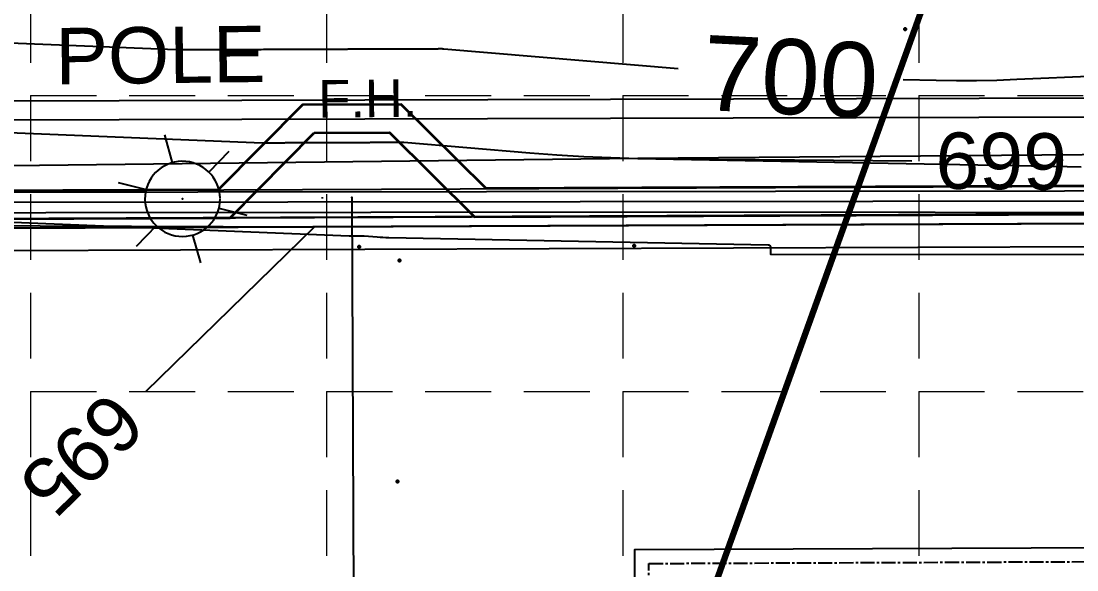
# Model space of a CAD drawing. Header units: feet. Extents: x 2331696 to 2332706, y 6924295 to 6924927.
# Drawn here: x 2332326.4 to 2332382.6, y 6924758.9 to 6924788.1 of the extents above; entities that cross this region are included whole.
import ezdxf
from ezdxf.enums import TextEntityAlignment as Align

# ---------------------------------------------------------------- set-up
doc = ezdxf.new("R2010")
doc.units = ezdxf.units.FT
doc.header["$MEASUREMENT"] = 0
doc.linetypes.add('CENTER2', pattern=[1.125, 0.75, -0.125, 0.125, -0.125])
doc.linetypes.add('HIDDEN', pattern=[0.375, 0.25, -0.125])
doc.layers.add('A-Wall-Prht-N', color=142, linetype='Continuous', lineweight=35)
for name, color, linetype in [('EC', 35, 'Continuous'), ('EX-LIGHT-POLE', 11, 'Continuous'), ('EX-SPOT-ELEV', 7, 'Continuous'), ('EX-SS', 90, 'Continuous'), ('EX-WL', 140, 'Continuous'), ('GRID', 254, 'HIDDEN'), ('Level 35', 7, 'Continuous'), ('Level 58', 7, 'Continuous'), ('PC', 35, 'Continuous'), ('PROP-B-CURB', 15, 'Continuous'), ('PROP-F-CURB', 4, 'Continuous'), ('SD-CL', 11, 'CENTER2'), ('SD-LN', 5, 'Continuous'), ('SRF-FLT', 7, 'Continuous'), ('work-crb', 30, 'Continuous')]:
    doc.layers.add(name, color=color, linetype=linetype)
doc.styles.get("Standard").update_dxf_attribs({"font": 'ARIAL.TTF'})
doc.linetypes.add('TRACKS3', pattern='A,0.0375,[130,ltypeshp.shx,S=0.0625,R=0,X=0,Y=0],0.0375', length=0.075)

# ---------------------------------------------------------------- blocks, each defined once
blk = doc.blocks.new('SURFPT_181')
at = {"layer": 'Level 58', "color": 51, "linetype": 'Continuous', "lineweight": 53}
blk.add_point((0, 0), dxfattribs=at)
blk = doc.blocks.new('SURFPT_676')
at = {"layer": 'Level 58', "color": 51, "linetype": 'Continuous', "lineweight": 53}
blk.add_point((0, 0), dxfattribs=at)
blk = doc.blocks.new('SURFPT_685')
at = {"layer": 'Level 58', "color": 51, "linetype": 'Continuous', "lineweight": 53}
blk.add_point((0, 0), dxfattribs=at)
blk = doc.blocks.new('SURFPT_686')
at = {"layer": 'Level 58', "color": 51, "linetype": 'Continuous', "lineweight": 53}
blk.add_point((0, 0), dxfattribs=at)
blk = doc.blocks.new('SURFPT_300')
at = {"layer": 'Level 58', "color": 51, "linetype": 'Continuous', "lineweight": 53}
blk.add_point((0, 0), dxfattribs=at)
blk = doc.blocks.new('SURFPT_660')
at = {"layer": 'Level 58', "color": 51, "linetype": 'Continuous', "lineweight": 53}
blk.add_point((0, 0), dxfattribs=at)

msp = doc.modelspace()

# ---------------------------------------------------------------- linework, layer by layer
at = {"layer": 'A-Wall-Prht-N', "color": 7}
msp.add_lwpolyline([(2332342.046, 6924782.164), (2332346.046, 6924782.182), (2332350.566, 6924777.701), (2332521.074, 6924778.435, -0.003954), (2332529.18, 6924778.406), (2332571.605, 6924777.918), (2332571.623, 6924779.417), (2332529.197, 6924779.906, 0.003954), (2332521.067, 6924779.935), (2332351.18, 6924779.204), (2332346.661, 6924783.684), (2332341.419, 6924783.662), (2332336.938, 6924779.142), (2332212.825, 6924778.608, 0.03431), (2332178.373, 6924776.092), (2332087.926, 6924763.209, -0.034816), (2332067.394, 6924761.73), (2331919.799, 6924761.393), (2331919.802, 6924759.893), (2332067.397, 6924760.23, 0.034816), (2332088.138, 6924761.724), (2332178.585, 6924774.607, -0.03431), (2332212.832, 6924777.108), (2332337.566, 6924777.645)], format="xyb", close=True, dxfattribs=at)
at = {"layer": 'EC', "flags": 128}
for points, elevation in [([(2332309.486, 6924787.621), (2332334.679, 6924786.6), (2332334.711, 6924786.599), (2332334.742, 6924786.598), (2332334.774, 6924786.598), (2332334.806, 6924786.598), (2332334.909, 6924786.598), (2332334.931, 6924786.598), (2332334.953, 6924786.598), (2332334.975, 6924786.598), (2332334.998, 6924786.598), (2332335.114, 6924786.599), (2332335.139, 6924786.599), (2332335.164, 6924786.599), (2332335.189, 6924786.599), (2332335.214, 6924786.599), (2332335.327, 6924786.6), (2332335.351, 6924786.6), (2332335.375, 6924786.6), (2332335.399, 6924786.6), (2332335.423, 6924786.6), (2332335.537, 6924786.6), (2332335.561, 6924786.601), (2332335.586, 6924786.601), (2332335.61, 6924786.601), (2332335.635, 6924786.601), (2332335.748, 6924786.601), (2332335.772, 6924786.601), (2332335.797, 6924786.601), (2332335.821, 6924786.601), (2332335.845, 6924786.602), (2332335.959, 6924786.602), (2332335.983, 6924786.602), (2332336.008, 6924786.602), (2332336.032, 6924786.602), (2332336.056, 6924786.602), (2332336.17, 6924786.603), (2332336.194, 6924786.603), (2332336.219, 6924786.603), (2332336.243, 6924786.603), (2332336.267, 6924786.603), (2332336.381, 6924786.604), (2332336.405, 6924786.604), (2332336.429, 6924786.604), (2332336.454, 6924786.604), (2332336.478, 6924786.604), (2332336.592, 6924786.604), (2332336.616, 6924786.604), (2332336.64, 6924786.605), (2332336.665, 6924786.605), (2332336.689, 6924786.605), (2332336.803, 6924786.605), (2332336.827, 6924786.605), (2332336.851, 6924786.605), (2332336.876, 6924786.605), (2332336.9, 6924786.606), (2332337.013, 6924786.606), (2332337.038, 6924786.606), (2332337.062, 6924786.606), (2332337.086, 6924786.606), (2332337.111, 6924786.606), (2332337.224, 6924786.607), (2332337.249, 6924786.607), (2332337.273, 6924786.607), (2332337.297, 6924786.607), (2332337.322, 6924786.607), (2332337.435, 6924786.608), (2332337.46, 6924786.608), (2332337.484, 6924786.608), (2332337.508, 6924786.608), (2332337.533, 6924786.608), (2332337.646, 6924786.608), (2332337.671, 6924786.608), (2332337.695, 6924786.609), (2332337.719, 6924786.609), (2332337.744, 6924786.609), (2332337.857, 6924786.609), (2332337.881, 6924786.609), (2332337.906, 6924786.609), (2332337.93, 6924786.609), (2332337.954, 6924786.609), (2332338.068, 6924786.61), (2332338.092, 6924786.61), (2332338.117, 6924786.61), (2332338.141, 6924786.61), (2332338.165, 6924786.61), (2332338.279, 6924786.611), (2332338.303, 6924786.611), (2332338.328, 6924786.611), (2332338.352, 6924786.611), (2332338.376, 6924786.611), (2332338.49, 6924786.611), (2332338.514, 6924786.612), (2332338.539, 6924786.612), (2332338.563, 6924786.612), (2332338.587, 6924786.612), (2332338.701, 6924786.612), (2332338.725, 6924786.612), (2332338.75, 6924786.612), (2332338.774, 6924786.613), (2332338.798, 6924786.613), (2332338.912, 6924786.613), (2332338.936, 6924786.613), (2332338.96, 6924786.613), (2332338.985, 6924786.613), (2332339.009, 6924786.613), (2332339.123, 6924786.614), (2332339.147, 6924786.614), (2332339.171, 6924786.614), (2332339.196, 6924786.614), (2332339.22, 6924786.614), (2332339.334, 6924786.615), (2332339.358, 6924786.615), (2332339.382, 6924786.615), (2332339.407, 6924786.615), (2332339.431, 6924786.615), (2332339.545, 6924786.615), (2332339.569, 6924786.616), (2332339.593, 6924786.616), (2332339.618, 6924786.616), (2332339.642, 6924786.616), (2332339.756, 6924786.616), (2332339.78, 6924786.616), (2332339.804, 6924786.616), (2332339.829, 6924786.617), (2332339.853, 6924786.617), (2332339.967, 6924786.617), (2332339.991, 6924786.617), (2332340.015, 6924786.617), (2332340.04, 6924786.617), (2332340.064, 6924786.617), (2332340.178, 6924786.618), (2332340.202, 6924786.618), (2332340.226, 6924786.618), (2332340.251, 6924786.618), (2332340.275, 6924786.618), (2332340.389, 6924786.619), (2332340.413, 6924786.619), (2332340.437, 6924786.619), (2332340.462, 6924786.619), (2332340.486, 6924786.619), (2332340.6, 6924786.619), (2332340.624, 6924786.619), (2332340.648, 6924786.62), (2332340.673, 6924786.62), (2332340.697, 6924786.62), (2332340.811, 6924786.62), (2332340.835, 6924786.62), (2332340.859, 6924786.62), (2332340.884, 6924786.62), (2332340.908, 6924786.621), (2332341.021, 6924786.621), (2332341.046, 6924786.621), (2332341.07, 6924786.621), (2332341.095, 6924786.621), (2332341.119, 6924786.621), (2332341.232, 6924786.622), (2332341.257, 6924786.622), (2332341.281, 6924786.622), (2332341.306, 6924786.622), (2332341.33, 6924786.622), (2332341.443, 6924786.623), (2332341.468, 6924786.623), (2332341.492, 6924786.623), (2332341.517, 6924786.623), (2332341.541, 6924786.623), (2332341.654, 6924786.623), (2332341.679, 6924786.623), (2332341.703, 6924786.624), (2332341.728, 6924786.624), (2332341.752, 6924786.624), (2332341.865, 6924786.624), (2332341.89, 6924786.624), (2332341.914, 6924786.624), (2332341.939, 6924786.624), (2332341.963, 6924786.624), (2332342.076, 6924786.625), (2332342.101, 6924786.625), (2332342.125, 6924786.625), (2332342.15, 6924786.625), (2332342.174, 6924786.625), (2332342.287, 6924786.626), (2332342.312, 6924786.626), (2332342.336, 6924786.626), (2332342.361, 6924786.626), (2332342.385, 6924786.626), (2332342.499, 6924786.627), (2332342.523, 6924786.627), (2332342.547, 6924786.627), (2332342.572, 6924786.627), (2332342.596, 6924786.627), (2332342.71, 6924786.627), (2332342.734, 6924786.627), (2332342.758, 6924786.627), (2332342.783, 6924786.628), (2332342.807, 6924786.628), (2332342.921, 6924786.628), (2332342.945, 6924786.628), (2332342.969, 6924786.628), (2332342.994, 6924786.628), (2332343.018, 6924786.628), (2332343.132, 6924786.629), (2332343.156, 6924786.629), (2332343.18, 6924786.629), (2332343.205, 6924786.629), (2332343.229, 6924786.629), (2332343.343, 6924786.63), (2332343.367, 6924786.63), (2332343.391, 6924786.63), (2332343.416, 6924786.63), (2332343.44, 6924786.63), (2332343.554, 6924786.63), (2332343.578, 6924786.631), (2332343.602, 6924786.631), (2332343.627, 6924786.631), (2332343.651, 6924786.631), (2332343.765, 6924786.631), (2332343.789, 6924786.631), (2332343.813, 6924786.631), (2332343.838, 6924786.632), (2332343.862, 6924786.632), (2332343.976, 6924786.632), (2332344, 6924786.632), (2332344.024, 6924786.632), (2332344.049, 6924786.632), (2332344.073, 6924786.632), (2332344.187, 6924786.633), (2332344.211, 6924786.633), (2332344.236, 6924786.633), (2332344.26, 6924786.633), (2332344.284, 6924786.633), (2332344.398, 6924786.634), (2332344.422, 6924786.634), (2332344.447, 6924786.634), (2332344.471, 6924786.634), (2332344.495, 6924786.634), (2332344.609, 6924786.634), (2332344.633, 6924786.634), (2332344.658, 6924786.635), (2332344.682, 6924786.635), (2332344.706, 6924786.635), (2332344.82, 6924786.635), (2332344.844, 6924786.635), (2332344.869, 6924786.635), (2332344.893, 6924786.635), (2332344.917, 6924786.636), (2332345.031, 6924786.636), (2332345.055, 6924786.636), (2332345.08, 6924786.636), (2332345.104, 6924786.636), (2332345.128, 6924786.636), (2332345.242, 6924786.637), (2332345.266, 6924786.637), (2332345.291, 6924786.637), (2332345.315, 6924786.637), (2332345.34, 6924786.637), (2332345.453, 6924786.638), (2332345.478, 6924786.638), (2332345.502, 6924786.638), (2332345.526, 6924786.638), (2332345.551, 6924786.638), (2332345.664, 6924786.638), (2332345.689, 6924786.638), (2332345.713, 6924786.639), (2332345.737, 6924786.639), (2332345.762, 6924786.639), (2332345.875, 6924786.639), (2332345.9, 6924786.639), (2332345.924, 6924786.639), (2332345.948, 6924786.639), (2332345.973, 6924786.64), (2332346.086, 6924786.64), (2332346.111, 6924786.64), (2332346.135, 6924786.64), (2332346.16, 6924786.64), (2332346.184, 6924786.64), (2332346.298, 6924786.641), (2332346.322, 6924786.641), (2332346.346, 6924786.641), (2332346.371, 6924786.641), (2332346.395, 6924786.641), (2332346.509, 6924786.642), (2332346.533, 6924786.642), (2332346.557, 6924786.642), (2332346.582, 6924786.642), (2332346.606, 6924786.642), (2332346.72, 6924786.642), (2332346.744, 6924786.642), (2332346.768, 6924786.642), (2332346.793, 6924786.643), (2332346.817, 6924786.643), (2332346.931, 6924786.643), (2332346.955, 6924786.643), (2332346.98, 6924786.643), (2332347.004, 6924786.643), (2332347.028, 6924786.643), (2332347.142, 6924786.644), (2332347.166, 6924786.644), (2332347.191, 6924786.644), (2332347.215, 6924786.644), (2332347.239, 6924786.644), (2332347.353, 6924786.645), (2332347.377, 6924786.645), (2332347.402, 6924786.645), (2332347.426, 6924786.645), (2332347.451, 6924786.645), (2332347.564, 6924786.645), (2332347.589, 6924786.646), (2332347.613, 6924786.646), (2332347.637, 6924786.646), (2332347.662, 6924786.646), (2332347.775, 6924786.646), (2332347.8, 6924786.646), (2332347.824, 6924786.646), (2332347.848, 6924786.647), (2332347.873, 6924786.647), (2332347.986, 6924786.647), (2332348.011, 6924786.647), (2332348.035, 6924786.647), (2332348.06, 6924786.647), (2332348.084, 6924786.647), (2332348.198, 6924786.648), (2332348.222, 6924786.648), (2332348.246, 6924786.648), (2332348.271, 6924786.648), (2332348.295, 6924786.648), (2332348.409, 6924786.649), (2332348.433, 6924786.649), (2332348.457, 6924786.649), (2332348.482, 6924786.649), (2332348.506, 6924786.649), (2332348.62, 6924786.649), (2332348.644, 6924786.65), (2332348.669, 6924786.65), (2332348.693, 6924786.65), (2332348.717, 6924786.65), (2332348.831, 6924786.65), (2332348.855, 6924786.65), (2332348.88, 6924786.649), (2332348.904, 6924786.648), (2332348.928, 6924786.646), (2332361.401, 6924785.598)], 700), ([(2332373.382, 6924785.002), (2332375.131, 6924784.968), (2332376.205, 6924784.956), (2332377.279, 6924784.96), (2332378.353, 6924784.98), (2332379.426, 6924785.017), (2332387.898, 6924785.372)], 700), ([(2332305.321, 6924783.02), (2332339.288, 6924781.643), (2332339.305, 6924781.642), (2332339.321, 6924781.642), (2332339.338, 6924781.641), (2332339.355, 6924781.641), (2332339.409, 6924781.642), (2332339.421, 6924781.642), (2332339.433, 6924781.642), (2332339.444, 6924781.642), (2332339.456, 6924781.642), (2332339.517, 6924781.642), (2332339.531, 6924781.642), (2332339.544, 6924781.642), (2332339.557, 6924781.642), (2332339.57, 6924781.642), (2332339.63, 6924781.642), (2332339.642, 6924781.642), (2332339.655, 6924781.642), (2332339.668, 6924781.643), (2332339.681, 6924781.643), (2332339.741, 6924781.643), (2332339.754, 6924781.643), (2332339.766, 6924781.643), (2332339.779, 6924781.643), (2332339.792, 6924781.643), (2332339.852, 6924781.643), (2332339.865, 6924781.643), (2332339.878, 6924781.643), (2332339.891, 6924781.643), (2332339.903, 6924781.643), (2332339.963, 6924781.644), (2332339.976, 6924781.644), (2332339.989, 6924781.644), (2332340.002, 6924781.644), (2332340.015, 6924781.644), (2332340.075, 6924781.644), (2332340.088, 6924781.644), (2332340.1, 6924781.644), (2332340.113, 6924781.644), (2332340.126, 6924781.644), (2332340.186, 6924781.644), (2332340.199, 6924781.644), (2332340.212, 6924781.645), (2332340.225, 6924781.645), (2332340.237, 6924781.645), (2332340.297, 6924781.645), (2332340.31, 6924781.645), (2332340.323, 6924781.645), (2332340.336, 6924781.645), (2332340.349, 6924781.645), (2332340.409, 6924781.645), (2332340.422, 6924781.645), (2332340.434, 6924781.645), (2332340.447, 6924781.645), (2332340.46, 6924781.645), (2332340.52, 6924781.646), (2332340.533, 6924781.646), (2332340.546, 6924781.646), (2332340.559, 6924781.646), (2332340.571, 6924781.646), (2332340.631, 6924781.646), (2332340.644, 6924781.646), (2332340.657, 6924781.646), (2332340.67, 6924781.646), (2332340.683, 6924781.646), (2332340.743, 6924781.647), (2332340.756, 6924781.647), (2332340.768, 6924781.647), (2332340.781, 6924781.647), (2332340.794, 6924781.647), (2332340.854, 6924781.647), (2332340.867, 6924781.647), (2332340.88, 6924781.647), (2332340.893, 6924781.647), (2332340.905, 6924781.647), (2332340.965, 6924781.647), (2332340.978, 6924781.647), (2332340.991, 6924781.647), (2332341.004, 6924781.648), (2332341.017, 6924781.648), (2332341.077, 6924781.648), (2332341.09, 6924781.648), (2332341.102, 6924781.648), (2332341.115, 6924781.648), (2332341.128, 6924781.648), (2332341.188, 6924781.648), (2332341.201, 6924781.648), (2332341.214, 6924781.648), (2332341.227, 6924781.648), (2332341.239, 6924781.648), (2332341.299, 6924781.649), (2332341.312, 6924781.649), (2332341.325, 6924781.649), (2332341.338, 6924781.649), (2332341.351, 6924781.649), (2332341.411, 6924781.649), (2332341.424, 6924781.649), (2332341.436, 6924781.649), (2332341.449, 6924781.649), (2332341.462, 6924781.649), (2332341.522, 6924781.649), (2332341.535, 6924781.65), (2332341.548, 6924781.65), (2332341.561, 6924781.65), (2332341.573, 6924781.65), (2332341.633, 6924781.65), (2332341.646, 6924781.65), (2332341.659, 6924781.65), (2332341.672, 6924781.65), (2332341.685, 6924781.65), (2332341.745, 6924781.65), (2332341.758, 6924781.65), (2332341.77, 6924781.65), (2332341.783, 6924781.65), (2332341.796, 6924781.65), (2332341.856, 6924781.651), (2332341.869, 6924781.651), (2332341.882, 6924781.651), (2332341.895, 6924781.651), (2332341.907, 6924781.651), (2332341.967, 6924781.651), (2332341.98, 6924781.651), (2332341.993, 6924781.651), (2332342.006, 6924781.651), (2332342.019, 6924781.651), (2332342.079, 6924781.652), (2332342.092, 6924781.652), (2332342.104, 6924781.652), (2332342.117, 6924781.652), (2332342.13, 6924781.652), (2332342.19, 6924781.652), (2332342.203, 6924781.652), (2332342.216, 6924781.652), (2332342.229, 6924781.652), (2332342.242, 6924781.652), (2332342.301, 6924781.652), (2332342.314, 6924781.652), (2332342.327, 6924781.652), (2332342.34, 6924781.653), (2332342.353, 6924781.653), (2332342.413, 6924781.653), (2332342.426, 6924781.653), (2332342.439, 6924781.653), (2332342.451, 6924781.653), (2332342.464, 6924781.653), (2332342.524, 6924781.653), (2332342.537, 6924781.653), (2332342.55, 6924781.653), (2332342.563, 6924781.653), (2332342.576, 6924781.653), (2332342.636, 6924781.654), (2332342.648, 6924781.654), (2332342.661, 6924781.654), (2332342.674, 6924781.654), (2332342.687, 6924781.654), (2332342.747, 6924781.654), (2332342.76, 6924781.654), (2332342.773, 6924781.654), (2332342.785, 6924781.654), (2332342.798, 6924781.654), (2332342.858, 6924781.654), (2332342.871, 6924781.655), (2332342.884, 6924781.655), (2332342.897, 6924781.655), (2332342.91, 6924781.655), (2332342.97, 6924781.655), (2332342.983, 6924781.655), (2332342.995, 6924781.655), (2332343.008, 6924781.655), (2332343.021, 6924781.655), (2332343.081, 6924781.655), (2332343.094, 6924781.655), (2332343.107, 6924781.655), (2332343.12, 6924781.655), (2332343.132, 6924781.655), (2332343.192, 6924781.656), (2332343.205, 6924781.656), (2332343.218, 6924781.656), (2332343.231, 6924781.656), (2332343.244, 6924781.656), (2332343.304, 6924781.656), (2332343.317, 6924781.656), (2332343.33, 6924781.656), (2332343.342, 6924781.656), (2332343.355, 6924781.656), (2332343.415, 6924781.657), (2332343.428, 6924781.657), (2332343.441, 6924781.657), (2332343.454, 6924781.657), (2332343.467, 6924781.657), (2332343.527, 6924781.657), (2332343.539, 6924781.657), (2332343.552, 6924781.657), (2332343.565, 6924781.657), (2332343.578, 6924781.657), (2332343.638, 6924781.657), (2332343.651, 6924781.657), (2332343.664, 6924781.657), (2332343.677, 6924781.658), (2332343.689, 6924781.658), (2332343.749, 6924781.658), (2332343.762, 6924781.658), (2332343.775, 6924781.658), (2332343.788, 6924781.658), (2332343.801, 6924781.658), (2332343.861, 6924781.658), (2332343.874, 6924781.658), (2332343.886, 6924781.658), (2332343.899, 6924781.658), (2332343.912, 6924781.658), (2332343.972, 6924781.659), (2332343.985, 6924781.659), (2332343.998, 6924781.659), (2332344.011, 6924781.659), (2332344.024, 6924781.659), (2332344.084, 6924781.659), (2332344.096, 6924781.659), (2332344.109, 6924781.659), (2332344.122, 6924781.659), (2332344.135, 6924781.659), (2332344.195, 6924781.659), (2332344.208, 6924781.66), (2332344.221, 6924781.66), (2332344.233, 6924781.66), (2332344.246, 6924781.66), (2332344.306, 6924781.66), (2332344.319, 6924781.66), (2332344.332, 6924781.66), (2332344.345, 6924781.66), (2332344.358, 6924781.66), (2332344.418, 6924781.66), (2332344.431, 6924781.66), (2332344.443, 6924781.66), (2332344.456, 6924781.66), (2332344.469, 6924781.66), (2332344.529, 6924781.661), (2332344.542, 6924781.661), (2332344.555, 6924781.661), (2332344.568, 6924781.661), (2332344.581, 6924781.661), (2332344.641, 6924781.661), (2332344.653, 6924781.661), (2332344.666, 6924781.661), (2332344.679, 6924781.661), (2332344.692, 6924781.661), (2332344.752, 6924781.662), (2332344.765, 6924781.662), (2332344.778, 6924781.662), (2332344.791, 6924781.662), (2332344.803, 6924781.662), (2332344.863, 6924781.662), (2332344.876, 6924781.662), (2332344.889, 6924781.662), (2332344.902, 6924781.662), (2332344.915, 6924781.662), (2332344.975, 6924781.662), (2332344.988, 6924781.662), (2332345, 6924781.662), (2332345.013, 6924781.663), (2332345.026, 6924781.663), (2332345.086, 6924781.663), (2332345.099, 6924781.663), (2332345.112, 6924781.663), (2332345.125, 6924781.663), (2332345.138, 6924781.663), (2332345.198, 6924781.663), (2332345.21, 6924781.663), (2332345.223, 6924781.663), (2332345.236, 6924781.663), (2332345.249, 6924781.663), (2332345.309, 6924781.664), (2332345.322, 6924781.664), (2332345.335, 6924781.664), (2332345.348, 6924781.664), (2332345.36, 6924781.664), (2332345.42, 6924781.664), (2332345.433, 6924781.664), (2332345.446, 6924781.664), (2332345.459, 6924781.664), (2332345.472, 6924781.664), (2332345.532, 6924781.664), (2332345.545, 6924781.665), (2332345.558, 6924781.665), (2332345.57, 6924781.665), (2332345.583, 6924781.665), (2332345.643, 6924781.665), (2332345.656, 6924781.665), (2332345.669, 6924781.665), (2332345.682, 6924781.665), (2332345.695, 6924781.665), (2332345.755, 6924781.665), (2332345.768, 6924781.665), (2332345.78, 6924781.665), (2332345.793, 6924781.665), (2332345.806, 6924781.665), (2332345.866, 6924781.666), (2332345.879, 6924781.666), (2332345.892, 6924781.666), (2332345.905, 6924781.666), (2332345.918, 6924781.666), (2332345.978, 6924781.666), (2332345.99, 6924781.666), (2332346.003, 6924781.666), (2332346.016, 6924781.666), (2332346.029, 6924781.666), (2332346.089, 6924781.667), (2332346.102, 6924781.667), (2332346.115, 6924781.667), (2332346.128, 6924781.667), (2332346.14, 6924781.667), (2332346.2, 6924781.667), (2332346.213, 6924781.667), (2332346.226, 6924781.667), (2332346.239, 6924781.667), (2332346.252, 6924781.667), (2332346.312, 6924781.667), (2332346.325, 6924781.667), (2332346.338, 6924781.667), (2332346.35, 6924781.668), (2332346.363, 6924781.668), (2332346.423, 6924781.668), (2332346.436, 6924781.668), (2332346.449, 6924781.668), (2332346.462, 6924781.668), (2332346.475, 6924781.668), (2332346.535, 6924781.668), (2332346.548, 6924781.668), (2332346.561, 6924781.668), (2332346.573, 6924781.668), (2332346.586, 6924781.668)], 699), ([(2332346.573, 6924781.668), (2332346.586, 6924781.668), (2332346.646, 6924781.669), (2332346.659, 6924781.669), (2332346.672, 6924781.669), (2332346.685, 6924781.669), (2332346.698, 6924781.669), (2332346.758, 6924781.669), (2332346.771, 6924781.669), (2332346.783, 6924781.669), (2332346.796, 6924781.668), (2332346.809, 6924781.667), (2332353.504, 6924781.104), (2332354.94, 6924780.995), (2332356.376, 6924780.909), (2332357.814, 6924780.847), (2332359.253, 6924780.808), (2332382.101, 6924780.37), (2332382.85, 6924780.361)], 699), ([(2332301.156, 6924778.418), (2332343.897, 6924776.685), (2332343.898, 6924776.685), (2332343.9, 6924776.685), (2332343.902, 6924776.685), (2332343.904, 6924776.685), (2332343.909, 6924776.685), (2332343.911, 6924776.685), (2332343.912, 6924776.685), (2332343.913, 6924776.685), (2332343.914, 6924776.685), (2332343.921, 6924776.685), (2332343.922, 6924776.685), (2332343.924, 6924776.685), (2332343.925, 6924776.685), (2332343.926, 6924776.685), (2332343.933, 6924776.685), (2332343.934, 6924776.685), (2332343.935, 6924776.685), (2332343.937, 6924776.685), (2332343.938, 6924776.685), (2332343.944, 6924776.685), (2332343.946, 6924776.685), (2332343.947, 6924776.685), (2332343.948, 6924776.685), (2332343.95, 6924776.685), (2332343.956, 6924776.685), (2332343.957, 6924776.685), (2332343.959, 6924776.685), (2332343.96, 6924776.685), (2332343.962, 6924776.685), (2332343.968, 6924776.685), (2332343.969, 6924776.685), (2332343.971, 6924776.685), (2332343.972, 6924776.685), (2332343.973, 6924776.685), (2332343.98, 6924776.685), (2332343.981, 6924776.685), (2332343.982, 6924776.685), (2332343.984, 6924776.685), (2332343.985, 6924776.685), (2332343.991, 6924776.685), (2332343.993, 6924776.685), (2332343.994, 6924776.685), (2332343.995, 6924776.685), (2332343.997, 6924776.685), (2332344.003, 6924776.685), (2332344.004, 6924776.685), (2332344.006, 6924776.685), (2332344.007, 6924776.685), (2332344.008, 6924776.685), (2332344.015, 6924776.685), (2332344.016, 6924776.685), (2332344.018, 6924776.685), (2332344.019, 6924776.685), (2332344.02, 6924776.685), (2332344.027, 6924776.685), (2332344.028, 6924776.685), (2332344.029, 6924776.685), (2332344.031, 6924776.685), (2332344.032, 6924776.685), (2332344.038, 6924776.685), (2332344.04, 6924776.685), (2332344.041, 6924776.685), (2332344.042, 6924776.685), (2332344.044, 6924776.685), (2332344.05, 6924776.686), (2332344.051, 6924776.686), (2332344.053, 6924776.686), (2332344.054, 6924776.686), (2332344.055, 6924776.686), (2332344.062, 6924776.686), (2332344.063, 6924776.686), (2332344.064, 6924776.686), (2332344.066, 6924776.686), (2332344.067, 6924776.686), (2332344.074, 6924776.686), (2332344.075, 6924776.686), (2332344.076, 6924776.686), (2332344.078, 6924776.686), (2332344.079, 6924776.686), (2332344.085, 6924776.686), (2332344.087, 6924776.686), (2332344.088, 6924776.686), (2332344.089, 6924776.686), (2332344.091, 6924776.686), (2332344.097, 6924776.686), (2332344.098, 6924776.686), (2332344.1, 6924776.686), (2332344.101, 6924776.686), (2332344.102, 6924776.686), (2332344.109, 6924776.686), (2332344.11, 6924776.686), (2332344.111, 6924776.686), (2332344.113, 6924776.686), (2332344.114, 6924776.686), (2332344.12, 6924776.686), (2332344.122, 6924776.686), (2332344.123, 6924776.686), (2332344.125, 6924776.686), (2332344.126, 6924776.686), (2332344.132, 6924776.686), (2332344.134, 6924776.686), (2332344.135, 6924776.686), (2332344.136, 6924776.686), (2332344.138, 6924776.686), (2332344.144, 6924776.686), (2332344.145, 6924776.686), (2332344.147, 6924776.686), (2332344.148, 6924776.686), (2332344.149, 6924776.686), (2332344.156, 6924776.686), (2332344.157, 6924776.686), (2332344.158, 6924776.686), (2332344.16, 6924776.686), (2332344.161, 6924776.686), (2332344.167, 6924776.686), (2332344.169, 6924776.686), (2332344.17, 6924776.686), (2332344.172, 6924776.686), (2332344.173, 6924776.686), (2332344.179, 6924776.686), (2332344.181, 6924776.686), (2332344.182, 6924776.686), (2332344.183, 6924776.686), (2332344.185, 6924776.686), (2332344.191, 6924776.686), (2332344.192, 6924776.686), (2332344.194, 6924776.686), (2332344.195, 6924776.686), (2332344.196, 6924776.686), (2332344.203, 6924776.686), (2332344.204, 6924776.686), (2332344.205, 6924776.686), (2332344.207, 6924776.686), (2332344.208, 6924776.686), (2332344.214, 6924776.686), (2332344.216, 6924776.686), (2332344.217, 6924776.686), (2332344.219, 6924776.686), (2332344.22, 6924776.686), (2332344.226, 6924776.686), (2332344.228, 6924776.686), (2332344.229, 6924776.686), (2332344.23, 6924776.686), (2332344.232, 6924776.686), (2332344.238, 6924776.686), (2332344.239, 6924776.686), (2332344.241, 6924776.686), (2332344.242, 6924776.686), (2332344.243, 6924776.686), (2332344.25, 6924776.686), (2332344.251, 6924776.686), (2332344.252, 6924776.686), (2332344.254, 6924776.686), (2332344.255, 6924776.686), (2332344.261, 6924776.686), (2332344.263, 6924776.686), (2332344.264, 6924776.686), (2332344.265, 6924776.686), (2332344.267, 6924776.686), (2332344.273, 6924776.686), (2332344.275, 6924776.686), (2332344.276, 6924776.686), (2332344.277, 6924776.686), (2332344.279, 6924776.686), (2332344.285, 6924776.686), (2332344.286, 6924776.686), (2332344.288, 6924776.686), (2332344.289, 6924776.686), (2332344.29, 6924776.686), (2332344.297, 6924776.686), (2332344.298, 6924776.686), (2332344.299, 6924776.686), (2332344.301, 6924776.686), (2332344.302, 6924776.686), (2332344.308, 6924776.686), (2332344.31, 6924776.686), (2332344.311, 6924776.686), (2332344.312, 6924776.686), (2332344.314, 6924776.686), (2332344.32, 6924776.687), (2332344.322, 6924776.687), (2332344.323, 6924776.687), (2332344.324, 6924776.687), (2332344.326, 6924776.687), (2332344.332, 6924776.687), (2332344.333, 6924776.687), (2332344.335, 6924776.687), (2332344.336, 6924776.687), (2332344.337, 6924776.687), (2332344.344, 6924776.687), (2332344.345, 6924776.687), (2332344.346, 6924776.687), (2332344.348, 6924776.687), (2332344.349, 6924776.687), (2332344.355, 6924776.687), (2332344.357, 6924776.687), (2332344.358, 6924776.687), (2332344.359, 6924776.687), (2332344.361, 6924776.687), (2332344.367, 6924776.687), (2332344.368, 6924776.687), (2332344.37, 6924776.687), (2332344.371, 6924776.687), (2332344.373, 6924776.687), (2332344.379, 6924776.687), (2332344.38, 6924776.687), (2332344.382, 6924776.687), (2332344.383, 6924776.687), (2332344.384, 6924776.687), (2332344.391, 6924776.687), (2332344.392, 6924776.687), (2332344.393, 6924776.687), (2332344.395, 6924776.687), (2332344.396, 6924776.687), (2332344.402, 6924776.687), (2332344.404, 6924776.687), (2332344.405, 6924776.687), (2332344.406, 6924776.687), (2332344.408, 6924776.687), (2332344.414, 6924776.687), (2332344.415, 6924776.687), (2332344.417, 6924776.687), (2332344.418, 6924776.687), (2332344.42, 6924776.687), (2332344.426, 6924776.687), (2332344.427, 6924776.687), (2332344.429, 6924776.687), (2332344.43, 6924776.687), (2332344.431, 6924776.687), (2332344.438, 6924776.687), (2332344.439, 6924776.687), (2332344.44, 6924776.687), (2332344.442, 6924776.687), (2332344.443, 6924776.687), (2332344.449, 6924776.687), (2332344.451, 6924776.687), (2332344.452, 6924776.687), (2332344.453, 6924776.687), (2332344.455, 6924776.687), (2332344.461, 6924776.687), (2332344.462, 6924776.687), (2332344.464, 6924776.687), (2332344.465, 6924776.687), (2332344.467, 6924776.687), (2332344.473, 6924776.687), (2332344.474, 6924776.687), (2332344.476, 6924776.687), (2332344.477, 6924776.687), (2332344.478, 6924776.687)], 698), ([(2332344.477, 6924776.687), (2332344.478, 6924776.687), (2332344.485, 6924776.687), (2332344.486, 6924776.687), (2332344.487, 6924776.687), (2332344.489, 6924776.687), (2332344.49, 6924776.687), (2332344.496, 6924776.687), (2332344.498, 6924776.687), (2332344.499, 6924776.687), (2332344.5, 6924776.687), (2332344.502, 6924776.687), (2332344.508, 6924776.687), (2332344.509, 6924776.687), (2332344.511, 6924776.687), (2332344.512, 6924776.687), (2332344.514, 6924776.687), (2332344.52, 6924776.687), (2332344.521, 6924776.687), (2332344.523, 6924776.687), (2332344.524, 6924776.687), (2332344.525, 6924776.687), (2332344.532, 6924776.687), (2332344.533, 6924776.687), (2332344.534, 6924776.687), (2332344.536, 6924776.687), (2332344.537, 6924776.687), (2332344.543, 6924776.687), (2332344.545, 6924776.687), (2332344.546, 6924776.687), (2332344.547, 6924776.687), (2332344.549, 6924776.687), (2332344.555, 6924776.687), (2332344.556, 6924776.687), (2332344.558, 6924776.687), (2332344.559, 6924776.687), (2332344.561, 6924776.687), (2332344.567, 6924776.687), (2332344.568, 6924776.687), (2332344.57, 6924776.687), (2332344.571, 6924776.687), (2332344.572, 6924776.687), (2332344.579, 6924776.688), (2332344.58, 6924776.688), (2332344.581, 6924776.688), (2332344.583, 6924776.688), (2332344.584, 6924776.688), (2332344.59, 6924776.688), (2332344.592, 6924776.688), (2332344.593, 6924776.688), (2332344.594, 6924776.688), (2332344.596, 6924776.688), (2332344.602, 6924776.688), (2332344.603, 6924776.688), (2332344.605, 6924776.688), (2332344.606, 6924776.688), (2332344.608, 6924776.688), (2332344.614, 6924776.688), (2332344.615, 6924776.688), (2332344.617, 6924776.688), (2332344.618, 6924776.688), (2332344.619, 6924776.688), (2332344.626, 6924776.688), (2332344.627, 6924776.688), (2332344.628, 6924776.688), (2332344.63, 6924776.688), (2332344.631, 6924776.688), (2332344.637, 6924776.688), (2332344.639, 6924776.688), (2332344.64, 6924776.688), (2332344.641, 6924776.688), (2332344.643, 6924776.688), (2332344.649, 6924776.688), (2332344.651, 6924776.688), (2332344.652, 6924776.688), (2332344.653, 6924776.688), (2332344.655, 6924776.688), (2332344.661, 6924776.688), (2332344.662, 6924776.688), (2332344.664, 6924776.688), (2332344.665, 6924776.688), (2332344.666, 6924776.688), (2332344.673, 6924776.688), (2332344.674, 6924776.688), (2332344.675, 6924776.688), (2332344.677, 6924776.688), (2332344.678, 6924776.688), (2332344.684, 6924776.688), (2332344.686, 6924776.688), (2332344.687, 6924776.688), (2332344.688, 6924776.688), (2332344.69, 6924776.688), (2332345.396, 6924776.628), (2332345.547, 6924776.617), (2332345.699, 6924776.608), (2332345.85, 6924776.601), (2332346.002, 6924776.597), (2332366.187, 6924776.21), (2332366.24, 6924776.202), (2332366.277, 6924776.178), (2332366.3, 6924776.14), (2332366.308, 6924776.088), (2332366.309, 6924775.836), (2332366.309, 6924775.822), (2332366.309, 6924775.807), (2332366.309, 6924775.792), (2332366.309, 6924775.777), (2332366.309, 6924775.729), (2332366.31, 6924775.72), (2332366.314, 6924775.713), (2332366.321, 6924775.709), (2332366.33, 6924775.708), (2332389.141, 6924775.697)], 698)]:
    msp.add_lwpolyline(points, dxfattribs=dict(at, elevation=elevation))
at = {"layer": 'EC', "elevation": 695}
msp.add_lwpolyline([(2332215.901, 6924777.37), (2332278.795, 6924777.392), (2332342.063, 6924777.164), (2332333.071, 6924768.377)], dxfattribs=at)
at = {"layer": 'EX-LIGHT-POLE', "color": 7}
for p, q in [((2332334.082, 6924782.057), (2332334.491, 6924780.577)), ((2332337.504, 6924781.179), (2332336.433, 6924780.083)), ((2332331.607, 6924779.528), (2332333.099, 6924779.153)), ((2332336.97, 6924778.161), (2332338.459, 6924777.778)), ((2332333.641, 6924777.223), (2332332.561, 6924776.123)), ((2332335.571, 6924776.729), (2332335.987, 6924775.25))]:
    msp.add_line(p, q, dxfattribs=at)
msp.add_arc((2332335.034, 6924778.653), 2, 1.0782, 0.118, dxfattribs=at)
msp.add_point((2332335.034, 6924778.653, 698.105), dxfattribs=at)
at = {"layer": 'EX-SS', "color": 7}
for p, q in [((2332200.563, 6924783.528), (2332409.318, 6924784.095)), ((2332200.565, 6924782.528), (2332409.32, 6924783.095))]:
    msp.add_line(p, q, dxfattribs=at)
at = {"layer": 'EX-WL', "color": 7}
msp.add_line((2332342.465, 6924778.752), (2332342.466, 6924778.672), dxfattribs=at)
at = {"layer": 'EX-WL', "color": 7, "linetype": 'TRACKS3', "ltscale": 0.25}
msp.add_line((2332344.049, 6924778.728), (2332344.173, 6924748.136), dxfattribs=at)
at = {"layer": 'EX-WL', "color": 7}
msp.add_arc((2332344.049, 6924778.728), 1.584, 179.118, 179.1486, dxfattribs=at)
msp.add_point((2332344.049, 6924778.728, 699.975), dxfattribs=at)
at = {"layer": 'GRID', "color": 252, "linetype": 'HIDDEN', "lineweight": 0, "ltscale": 14}
for p, q in [((2332326.951, 6924910.153), (2332326.951, 6924358.833)), ((2332342.701, 6924910.153), (2332342.701, 6924358.833)), ((2332358.451, 6924910.153), (2332358.451, 6924358.833)), ((2332374.201, 6924910.153), (2332374.201, 6924358.833)), ((2331712.701, 6924784.153), (2332689.201, 6924784.153)), ((2331712.701, 6924768.403), (2332689.201, 6924768.403))]:
    msp.add_line(p, q, dxfattribs=at)
at = {"layer": 'Level 35'}
msp.add_line((2332184.116, 6924775.395), (2332685.186, 6924777.206), dxfattribs=at)
at = {"layer": 'PC'}
for points, elevation in [([(2332359.253, 6924780.808), (2332373.839, 6924780.685)], 699), ([(2332285.093, 6924779.327), (2332305.074, 6924778.999), (2332443.434, 6924779.158), (2332474.005, 6924779.117), (2332499.554, 6924778.831), (2332515.76, 6924778.575), (2332529.246, 6924778.23), (2332536.548, 6924778.018), (2332551.148, 6924777.592), (2332549.426, 6924770.108)], 698), ([(2332215.676, 6924778.37), (2332247.23, 6924778.381), (2332402.885, 6924778.561), (2332464.027, 6924778.479), (2332483.188, 6924778.264), (2332507.338, 6924777.868), (2332504.742, 6924770.321)], 697), ([(2332215.789, 6924777.87), (2332310.45, 6924777.903), (2332362.335, 6924777.963), (2332400.549, 6924777.912), (2332459.04, 6924777.66), (2332455.79, 6924770.524)], 696)]:
    msp.add_lwpolyline(points, dxfattribs=dict(at, elevation=elevation))
at = {"layer": 'PROP-B-CURB'}
msp.add_lwpolyline([(2332637.569, 6924777.158), (2332529.18, 6924778.406, 0.003954), (2332521.074, 6924778.435), (2332212.832, 6924777.108, 0.03431), (2332178.585, 6924774.607), (2332088.138, 6924761.724, -0.034816), (2332067.397, 6924760.23), (2331856.116, 6924759.747, 0.010184), (2331843.88, 6924759.47), (2331843.309, 6924759.445)], format="xyb", dxfattribs=at)
at = {"layer": 'PROP-F-CURB', "color": 7}
msp.add_line((2332344.046, 6924782.173), (2332344.046, 6924782.173), dxfattribs=at)
msp.add_lwpolyline([(2332637.564, 6924776.658), (2332529.174, 6924777.906, 0.003954), (2332521.076, 6924777.935), (2332212.834, 6924776.608, 0.03431), (2332178.655, 6924774.112), (2332088.208, 6924761.229, -0.034816), (2332067.398, 6924759.73), (2331856.118, 6924759.247, 0.010184), (2331843.901, 6924758.971), (2331843.33, 6924758.946)], format="xyb", dxfattribs=at)
at = {"layer": 'SD-CL', "color": 5}
msp.add_lwpolyline([(2332359.848, 6924749.574), (2332359.848, 6924753.241), (2332359.848, 6924759.241), (2332446.87, 6924759.607)], dxfattribs=at)
at = {"layer": 'SD-LN'}
msp.add_lwpolyline([(2332359.098, 6924749.574), (2332359.098, 6924753.241), (2332359.098, 6924759.988), (2332447.617, 6924760.36)], dxfattribs=at)
at = {"layer": 'SRF-FLT'}
for points in [[(2332473.16, 6924781.75, 700), (2332359.253, 6924780.808, 699), (2332263.763, 6924779.677, 698), (2332215.619, 6924778.62, 697.5)], [(2332215.619, 6924778.62, 697.5), (2332483.984, 6924779.756, 699), (2332571.623, 6924779.423, 699.5), (2332571.618, 6924777.872, 698.986)], [(2332215.957, 6924777.121, 694.503), (2332342.061, 6924777.664, 695.5), (2332459.038, 6924778.16, 696.5), (2332507.339, 6924778.368, 697.5), (2332551.152, 6924778.092, 698.5), (2332593.302, 6924777.638, 699.5), (2332632.5, 6924777.218, 700.43)], [(2332215.958, 6924776.621, 694.003), (2332342.063, 6924777.164, 695), (2332459.04, 6924777.66, 696), (2332507.338, 6924777.868, 697), (2332551.148, 6924777.592, 698), (2332593.297, 6924777.138, 699), (2332632.495, 6924776.718, 699.93)]]:
    msp.add_polyline3d(points, dxfattribs=at)
at = {"layer": 'work-crb', "color": 7, "lineweight": 140}
msp.add_line((2332385.341, 6924819.331), (2332362.107, 6924754.632), dxfattribs=at)

# ---------------------------------------------------------------- block references
at = {"layer": 'EX-SPOT-ELEV'}
for name, p in [('SURFPT_676', (2332373.476, 6924787.687, 700.602)), ('SURFPT_660', (2332359.054, 6924776.158, 698.09)), ('SURFPT_300', (2332344.44, 6924776.101, 697.882)), ('SURFPT_685', (2332346.571, 6924775.363, 697.389)), ('SURFPT_686', (2332346.472, 6924763.61, 697.336))]:
    msp.add_blockref(name, p, dxfattribs=at)
at = {"layer": 'EX-SPOT-ELEV', "rotation": 0.6484833333000002}
msp.add_blockref('SURFPT_181', (2332344.44, 6924776.101, 697.882), dxfattribs=at)

# ---------------------------------------------------------------- texts
at = {"layer": 'EC'}
msp.add_text('700', height=4, rotation=357.1512, dxfattribs=at).set_placement((2332367.384, 6924785.158, 700), align=Align.MIDDLE_CENTER)
at = {"layer": 'EC', "insert": (2332329.674, 6924765.057, 695), "char_height": 3, "attachment_point": 5, "rotation": 224.3431}
msp.add_mtext('{695}', dxfattribs=at)
at = {"layer": 'EX-LIGHT-POLE', "color": 7}
msp.add_text('POLE', height=3, rotation=0.6485, dxfattribs=at).set_placement((2332328.286, 6924784.75))
at = {"layer": 'EX-WL', "color": 7}
msp.add_text('F.H.', height=2, rotation=0.6485, dxfattribs=at).set_placement((2332342.25, 6924783.97), align=Align.MIDDLE_LEFT)
at = {"layer": 'PC', "insert": (2332378.589, 6924780.645, 699), "char_height": 3, "attachment_point": 5, "rotation": 359.5169}
msp.add_mtext('{699}', dxfattribs=at)

doc.saveas('drawing.dxf')
